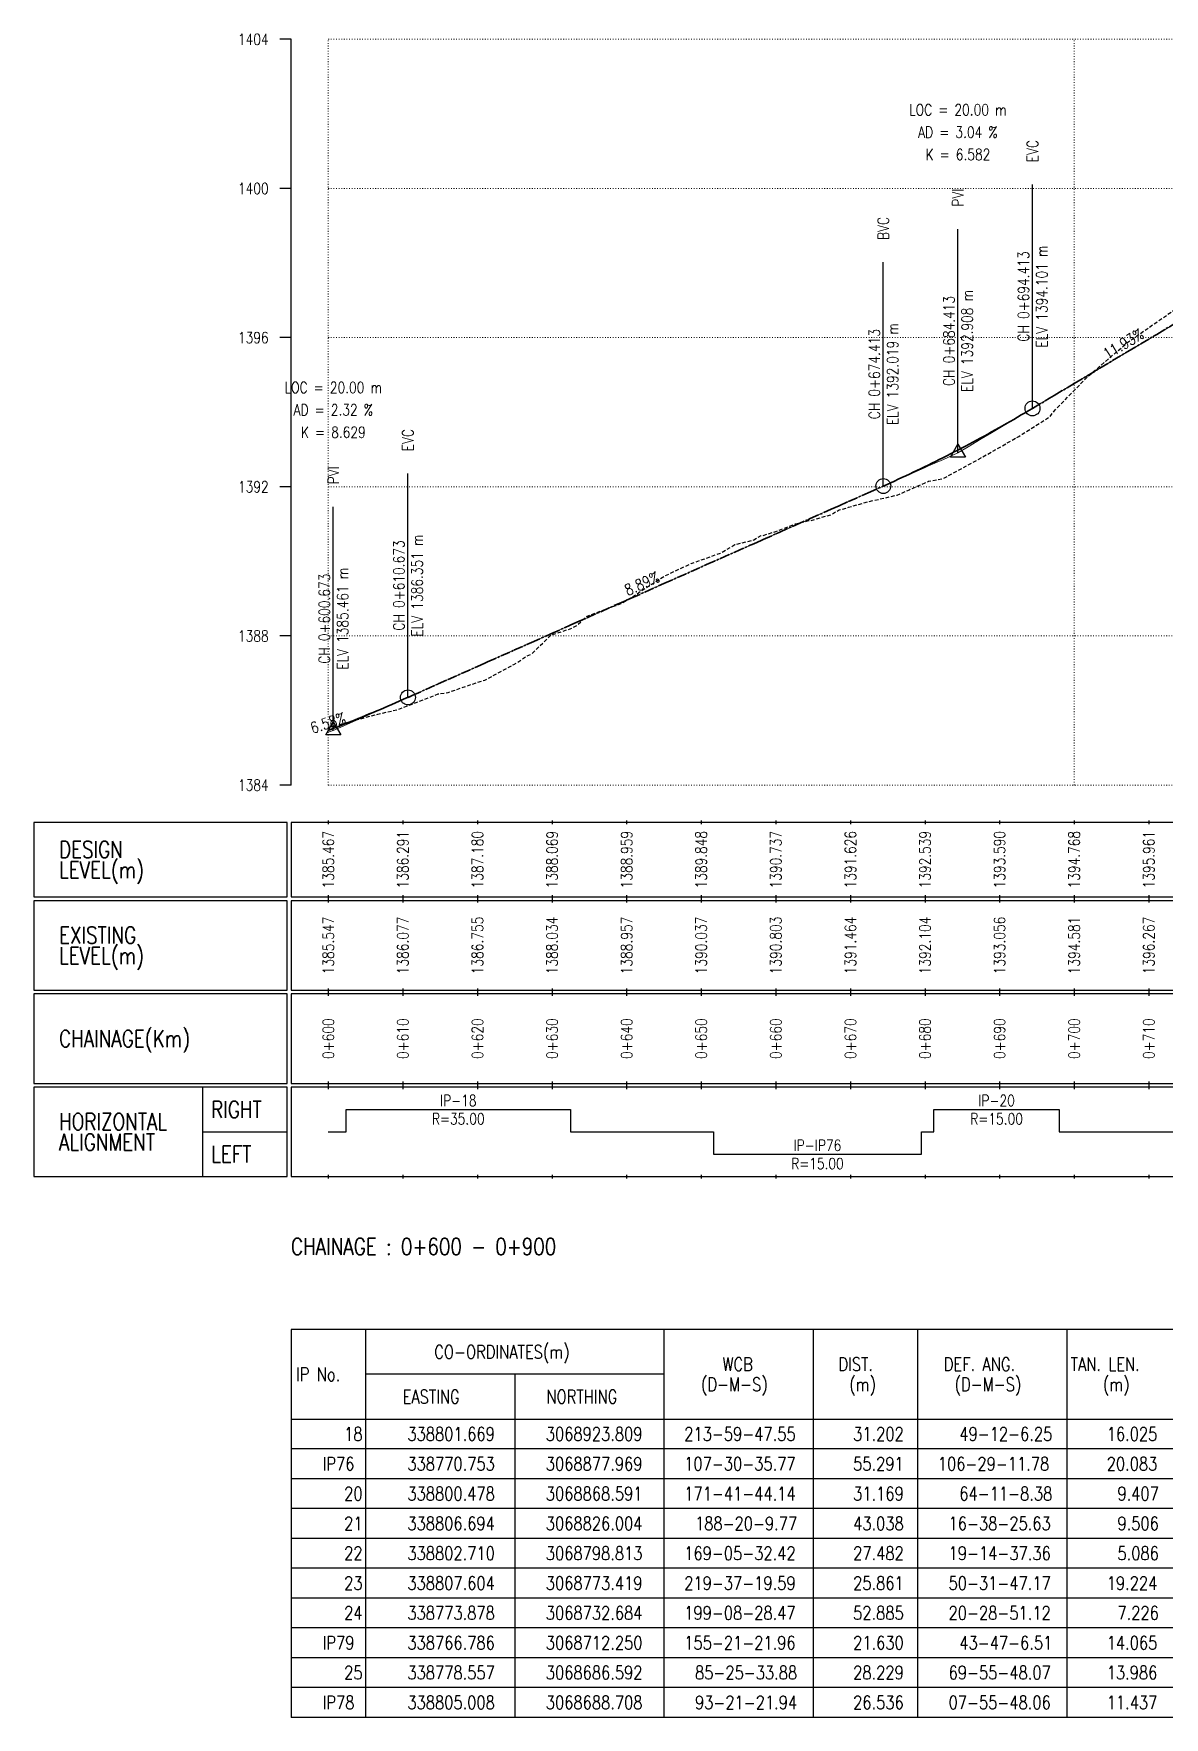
# Model space of a CAD drawing. Extents: x 337736 to 342003, y 3067251 to 3069533.
# Drawn here: x 338736.4 to 338888, y 3067262.7 to 3067488.5 of the extents above; entities that cross this region are included whole.
import ezdxf
from ezdxf.enums import TextEntityAlignment as Align

# ---------------------------------------------------------------- set-up
doc = ezdxf.new("R2010")
doc.units = 0
doc.header["$MEASUREMENT"] = 0
for name, pattern in [('Center', [2, 1.25, -0.25, 0.25, -0.25]), ('Dashed', [0.75, 0.5, -0.25]), ('Dot', [0.25, 0, -0.25])]:
    doc.linetypes.add(name, pattern=pattern)
for name, color, linetype, lineweight in [('Chainage Range', 7, 'Continuous', 25), ('Grids', 9, 'Dot', 13), ('Vertical Alignment', 5, 'Center', 30), ('VIP Line', 2, 'Continuous', 5)]:
    doc.layers.add(name, color=color, linetype=linetype, lineweight=lineweight)
for name, color, linetype in [('Chainage_TXT', 7, 'Continuous'), ('DesignRL_TXT', 5, 'Continuous'), ('ExistRL_TXT', 3, 'Continuous'), ('GL', 3, 'Dashed'), ('Grade Text', 7, 'Continuous'), ('HC_Data', 7, 'Continuous'), ('Horizontal Alignment', 7, 'Continuous'), ('Scale Line', 1, 'Continuous'), ('Title Box Text', 7, 'Continuous'), ('TitleBox', 7, 'Continuous'), ('VIP Mark', 7, 'Continuous')]:
    doc.layers.add(name, color=color, linetype=linetype)
doc.styles.get("Standard").update_dxf_attribs({"font": 'simplex.shx'})

msp = doc.modelspace()

# ---------------------------------------------------------------- linework, layer by layer
at = {"layer": 'GL', "flags": 128}
msp.add_lwpolyline([(338775.87, 3067395.47), (338776.54, 3067395.65), (338777.57, 3067395.92), (338778.86, 3067396.28), (338782.49, 3067397.24), (338785.23, 3067397.87), (338787.12, 3067398.6), (338790.59, 3067399.95), (338791.92, 3067400.15), (338795.87, 3067401.51), (338796.84, 3067401.81), (338797.23, 3067401.99), (338800.75, 3067403.9), (338802.5, 3067405.03), (338803.1, 3067405.29), (338805.71, 3067407.85), (338808.3, 3067408.68), (338809.21, 3067409.15), (338810.56, 3067410.4), (338815.17, 3067412.1), (338815.79, 3067412.48), (338815.87, 3067412.52), (338816.49, 3067412.89), (338820.86, 3067415.72), (338824.5, 3067417.43), (338826.59, 3067418.17), (338828.46, 3067418.85), (338830.39, 3067419.97), (338832.9, 3067420.61), (338833.89, 3067421.19), (338834.17, 3067421.21), (338835.87, 3067421.75), (338836.3, 3067421.89), (338838.52, 3067422.75), (338840.24, 3067423.19), (338840.46, 3067423.19), (338843.3, 3067424), (338844.36, 3067424.63), (338845.62, 3067424.98), (338848.24, 3067425.73), (338850.41, 3067426.22), (338852.13, 3067426.62), (338853.78, 3067427.34), (338855.87, 3067428.26), (338856.36, 3067428.47), (338858.33, 3067428.84), (338860.28, 3067429.91), (338861.66, 3067430.66), (338863.4, 3067431.63), (338864.77, 3067432.38), (338868.44, 3067434.49), (338868.9, 3067434.77), (338872.58, 3067437.09), (338873.2, 3067437.89), (338875.87, 3067440.64), (338877.59, 3067442.41), (338883.07, 3067447.12), (338886.93, 3067449.81), (338894.48, 3067455.05), (338895.87, 3067455.84), (338897.74, 3067456.88), (338901.28, 3067458.41), (338902.29, 3067459.31), (338905.85, 3067462.78)], dxfattribs=at)
at = {"layer": 'Grids'}
for p, q in [((338775.87, 3067487.73), (339075.87, 3067487.73)), ((338775.87, 3067387.73), (338775.87, 3067487.73)), ((338875.87, 3067387.73), (338875.87, 3067487.73)), ((338775.87, 3067467.73), (339075.87, 3067467.73)), ((338775.87, 3067447.73), (339075.87, 3067447.73)), ((338775.87, 3067427.73), (339075.87, 3067427.73)), ((338775.87, 3067407.73), (339075.87, 3067407.73)), ((338775.87, 3067387.73), (339075.87, 3067387.73))]:
    msp.add_line(p, q, dxfattribs=at)
at = {"layer": 'HC_Data'}
for p, q in [((338780.87, 3067314.73), (338780.87, 3067302.73)), ((338820.87, 3067314.73), (338820.87, 3067302.73)), ((338840.87, 3067314.73), (338840.87, 3067302.73)), ((338854.87, 3067314.73), (338854.87, 3067302.73)), ((338874.87, 3067314.73), (338874.87, 3067302.73)), ((338820.87, 3067308.73), (338780.87, 3067308.73)), ((338800.87, 3067308.73), (338800.87, 3067302.73)), ((338770.87, 3067302.73), (338770.87, 3067262.73)), ((338780.87, 3067302.73), (338780.87, 3067262.73)), ((338800.87, 3067302.73), (338800.87, 3067262.73)), ((338820.87, 3067302.73), (338820.87, 3067262.73)), ((338840.87, 3067302.73), (338840.87, 3067262.73)), ((338854.87, 3067302.73), (338854.87, 3067262.73)), ((338874.87, 3067302.73), (338874.87, 3067262.73)), ((339002.87, 3067298.73), (338770.87, 3067298.73)), ((339002.87, 3067294.73), (338770.87, 3067294.73)), ((339002.87, 3067290.73), (338770.87, 3067290.73)), ((339002.87, 3067286.73), (338770.87, 3067286.73)), ((339002.87, 3067282.73), (338770.87, 3067282.73)), ((339002.87, 3067278.73), (338770.87, 3067278.73)), ((339002.87, 3067274.73), (338770.87, 3067274.73)), ((339002.87, 3067270.73), (338770.87, 3067270.73)), ((339002.87, 3067266.73), (338770.87, 3067266.73)), ((339002.87, 3067262.73), (338770.87, 3067262.73))]:
    msp.add_line(p, q, dxfattribs=at)
msp.add_lwpolyline([(338770.87, 3067314.73), (338770.87, 3067302.73), (339002.87, 3067302.73), (339002.87, 3067314.73), (338770.87, 3067314.73)], dxfattribs=at)
at = {"layer": 'Horizontal Alignment'}
msp.add_lwpolyline([(338775.87, 3067341.23), (338778.27, 3067341.23), (338778.27, 3067344.23), (338808.33, 3067344.23), (338808.33, 3067341.23), (338827.51, 3067341.23), (338827.51, 3067338.23), (338855.39, 3067338.23), (338855.39, 3067341.23), (338857.07, 3067341.23), (338857.07, 3067344.23), (338873.87, 3067344.23), (338873.87, 3067341.23), (338898, 3067341.23)], dxfattribs=at)
at = {"layer": 'Scale Line'}
for p, q in [((338770.87, 3067487.73), (338769.37, 3067487.73)), ((338770.87, 3067387.73), (338770.87, 3067487.73)), ((338770.87, 3067467.73), (338769.37, 3067467.73)), ((338770.87, 3067447.73), (338769.37, 3067447.73)), ((338770.87, 3067427.73), (338769.37, 3067427.73)), ((338770.87, 3067407.73), (338769.37, 3067407.73)), ((338770.87, 3067387.73), (338769.37, 3067387.73))]:
    msp.add_line(p, q, dxfattribs=at)
at = {"layer": 'TitleBox'}
for p, q in [((338775.87, 3067382.98), (338775.87, 3067382.48)), ((338785.87, 3067382.98), (338785.87, 3067382.48)), ((338795.87, 3067382.98), (338795.87, 3067382.48)), ((338805.87, 3067382.98), (338805.87, 3067382.48)), ((338815.87, 3067382.98), (338815.87, 3067382.48)), ((338825.87, 3067382.98), (338825.87, 3067382.48)), ((338835.87, 3067382.98), (338835.87, 3067382.48)), ((338845.87, 3067382.98), (338845.87, 3067382.48)), ((338855.87, 3067382.98), (338855.87, 3067382.48)), ((338865.87, 3067382.98), (338865.87, 3067382.48)), ((338875.87, 3067382.98), (338875.87, 3067382.48)), ((338885.87, 3067382.98), (338885.87, 3067382.48)), ((338775.87, 3067372.98), (338775.87, 3067372.48)), ((338775.87, 3067372.48), (338775.87, 3067371.98)), ((338785.87, 3067372.98), (338785.87, 3067372.48)), ((338785.87, 3067372.48), (338785.87, 3067371.98)), ((338795.87, 3067372.98), (338795.87, 3067372.48)), ((338795.87, 3067372.48), (338795.87, 3067371.98)), ((338805.87, 3067372.98), (338805.87, 3067372.48)), ((338805.87, 3067372.48), (338805.87, 3067371.98)), ((338815.87, 3067372.98), (338815.87, 3067372.48)), ((338815.87, 3067372.48), (338815.87, 3067371.98)), ((338825.87, 3067372.98), (338825.87, 3067372.48)), ((338825.87, 3067372.48), (338825.87, 3067371.98)), ((338835.87, 3067372.98), (338835.87, 3067372.48)), ((338835.87, 3067372.48), (338835.87, 3067371.98)), ((338845.87, 3067372.98), (338845.87, 3067372.48)), ((338845.87, 3067372.48), (338845.87, 3067371.98)), ((338855.87, 3067372.98), (338855.87, 3067372.48)), ((338855.87, 3067372.48), (338855.87, 3067371.98)), ((338865.87, 3067372.98), (338865.87, 3067372.48)), ((338865.87, 3067372.48), (338865.87, 3067371.98)), ((338875.87, 3067372.98), (338875.87, 3067372.48)), ((338875.87, 3067372.48), (338875.87, 3067371.98)), ((338885.87, 3067372.98), (338885.87, 3067372.48)), ((338885.87, 3067372.48), (338885.87, 3067371.98)), ((338775.87, 3067360.48), (338775.87, 3067359.98)), ((338785.87, 3067360.48), (338785.87, 3067359.98)), ((338795.87, 3067360.48), (338795.87, 3067359.98)), ((338805.87, 3067360.48), (338805.87, 3067359.98)), ((338815.87, 3067360.48), (338815.87, 3067359.98)), ((338825.87, 3067360.48), (338825.87, 3067359.98)), ((338835.87, 3067360.48), (338835.87, 3067359.98)), ((338845.87, 3067360.48), (338845.87, 3067359.98)), ((338855.87, 3067360.48), (338855.87, 3067359.98)), ((338865.87, 3067360.48), (338865.87, 3067359.98)), ((338875.87, 3067360.48), (338875.87, 3067359.98)), ((338885.87, 3067360.48), (338885.87, 3067359.98)), ((338775.87, 3067359.98), (338775.87, 3067359.48)), ((338785.87, 3067359.98), (338785.87, 3067359.48)), ((338795.87, 3067359.98), (338795.87, 3067359.48)), ((338805.87, 3067359.98), (338805.87, 3067359.48)), ((338815.87, 3067359.98), (338815.87, 3067359.48)), ((338825.87, 3067359.98), (338825.87, 3067359.48)), ((338835.87, 3067359.98), (338835.87, 3067359.48)), ((338845.87, 3067359.98), (338845.87, 3067359.48)), ((338855.87, 3067359.98), (338855.87, 3067359.48)), ((338865.87, 3067359.98), (338865.87, 3067359.48)), ((338875.87, 3067359.98), (338875.87, 3067359.48)), ((338885.87, 3067359.98), (338885.87, 3067359.48)), ((338759.04, 3067335.23), (338759.04, 3067347.23)), ((338775.87, 3067347.98), (338775.87, 3067347.48)), ((338775.87, 3067347.48), (338775.87, 3067346.98)), ((338785.87, 3067347.98), (338785.87, 3067347.48)), ((338785.87, 3067347.48), (338785.87, 3067346.98)), ((338795.87, 3067347.98), (338795.87, 3067347.48)), ((338795.87, 3067347.48), (338795.87, 3067346.98)), ((338805.87, 3067347.98), (338805.87, 3067347.48)), ((338805.87, 3067347.48), (338805.87, 3067346.98)), ((338815.87, 3067347.98), (338815.87, 3067347.48)), ((338815.87, 3067347.48), (338815.87, 3067346.98)), ((338825.87, 3067347.98), (338825.87, 3067347.48)), ((338825.87, 3067347.48), (338825.87, 3067346.98)), ((338835.87, 3067347.98), (338835.87, 3067347.48)), ((338835.87, 3067347.48), (338835.87, 3067346.98)), ((338845.87, 3067347.98), (338845.87, 3067347.48)), ((338845.87, 3067347.48), (338845.87, 3067346.98)), ((338855.87, 3067347.98), (338855.87, 3067347.48)), ((338855.87, 3067347.48), (338855.87, 3067346.98)), ((338865.87, 3067347.98), (338865.87, 3067347.48)), ((338865.87, 3067347.48), (338865.87, 3067346.98)), ((338875.87, 3067347.98), (338875.87, 3067347.48)), ((338875.87, 3067347.48), (338875.87, 3067346.98)), ((338885.87, 3067347.98), (338885.87, 3067347.48)), ((338885.87, 3067347.48), (338885.87, 3067346.98)), ((338759.04, 3067341.23), (338770.37, 3067341.23)), ((338775.87, 3067335.48), (338775.87, 3067334.98)), ((338785.87, 3067335.48), (338785.87, 3067334.98)), ((338795.87, 3067335.48), (338795.87, 3067334.98)), ((338805.87, 3067335.48), (338805.87, 3067334.98)), ((338815.87, 3067335.48), (338815.87, 3067334.98)), ((338825.87, 3067335.48), (338825.87, 3067334.98)), ((338835.87, 3067335.48), (338835.87, 3067334.98)), ((338845.87, 3067335.48), (338845.87, 3067334.98)), ((338855.87, 3067335.48), (338855.87, 3067334.98)), ((338865.87, 3067335.48), (338865.87, 3067334.98)), ((338875.87, 3067335.48), (338875.87, 3067334.98)), ((338885.87, 3067335.48), (338885.87, 3067334.98))]:
    msp.add_line(p, q, dxfattribs=at)
for points in [[(338770.37, 3067382.73), (338736.37, 3067382.73), (338736.37, 3067372.73), (338770.37, 3067372.73)], [(338770.87, 3067372.73), (339080.87, 3067372.73), (339080.87, 3067382.73), (338770.87, 3067382.73)], [(338770.37, 3067372.23), (338736.37, 3067372.23), (338736.37, 3067360.23), (338770.37, 3067360.23)], [(338770.87, 3067360.23), (339080.87, 3067360.23), (339080.87, 3067372.23), (338770.87, 3067372.23)], [(338770.37, 3067359.73), (338736.37, 3067359.73), (338736.37, 3067347.73), (338770.37, 3067347.73)], [(338770.87, 3067347.73), (339080.87, 3067347.73), (339080.87, 3067359.73), (338770.87, 3067359.73)], [(338770.37, 3067347.23), (338736.37, 3067347.23), (338736.37, 3067335.23), (338770.37, 3067335.23)], [(338770.87, 3067335.23), (339080.87, 3067335.23), (339080.87, 3067347.23), (338770.87, 3067347.23)]]:
    msp.add_lwpolyline(points, close=True, dxfattribs=at)
at = {"layer": 'Vertical Alignment'}
msp.add_lwpolyline([(338775.87, 3067395.07), (338776.37, 3067395.26), (338776.87, 3067395.46), (338777.37, 3067395.65), (338777.87, 3067395.85), (338778.37, 3067396.05), (338778.87, 3067396.25), (338779.37, 3067396.45), (338779.87, 3067396.65), (338780.37, 3067396.85), (338780.87, 3067397.06), (338781.37, 3067397.27), (338781.87, 3067397.47), (338782.37, 3067397.68), (338782.87, 3067397.89), (338783.37, 3067398.11), (338783.87, 3067398.32), (338784.37, 3067398.54), (338784.87, 3067398.75), (338785.37, 3067398.97), (338785.87, 3067399.19), (338786.37, 3067399.41), (338786.87, 3067399.63), (338786.54, 3067399.49), (338787.12, 3067399.74), (338790.59, 3067401.29), (338791.92, 3067401.88), (338795.87, 3067403.64), (338796.84, 3067404.07), (338797.23, 3067404.24), (338800.75, 3067405.81), (338802.5, 3067406.59), (338803.1, 3067406.85), (338805.71, 3067408.01), (338808.3, 3067409.16), (338809.21, 3067409.57), (338810.56, 3067410.17), (338815.17, 3067412.22), (338815.79, 3067412.49), (338815.87, 3067412.53), (338816.49, 3067412.8), (338820.86, 3067414.75), (338824.5, 3067416.36), (338826.59, 3067417.29), (338828.46, 3067418.13), (338830.39, 3067418.98), (338832.9, 3067420.1), (338833.89, 3067420.54), (338834.17, 3067420.67), (338835.87, 3067421.42), (338836.3, 3067421.61), (338838.52, 3067422.6), (338840.24, 3067423.36), (338840.46, 3067423.46), (338843.3, 3067424.72), (338844.36, 3067425.19), (338845.62, 3067425.76), (338848.24, 3067426.92), (338850.28, 3067427.83), (338850.78, 3067428.05), (338851.28, 3067428.28), (338851.78, 3067428.5), (338852.28, 3067428.73), (338852.78, 3067428.96), (338853.28, 3067429.2), (338853.78, 3067429.43), (338854.28, 3067429.67), (338854.78, 3067429.91), (338855.28, 3067430.15), (338855.78, 3067430.39), (338856.28, 3067430.63), (338856.78, 3067430.88), (338857.28, 3067431.13), (338857.78, 3067431.38), (338858.28, 3067431.63), (338858.78, 3067431.88), (338859.28, 3067432.14), (338859.78, 3067432.4), (338860.28, 3067432.66), (338860.78, 3067432.92), (338861.28, 3067433.18), (338861.78, 3067433.44), (338862.28, 3067433.71), (338862.78, 3067433.98), (338863.28, 3067434.25), (338863.78, 3067434.52), (338864.28, 3067434.8), (338864.78, 3067435.08), (338865.28, 3067435.35), (338865.78, 3067435.63), (338866.28, 3067435.92), (338866.78, 3067436.2), (338867.28, 3067436.49), (338867.78, 3067436.77), (338868.28, 3067437.06), (338868.78, 3067437.36), (338869.28, 3067437.65), (338869.78, 3067437.94), (338870.28, 3067438.24), (338870.28, 3067438.24), (338872.58, 3067439.61), (338873.2, 3067439.98), (338875.87, 3067441.57), (338877.59, 3067442.6), (338883.07, 3067445.87), (338886.93, 3067448.17), (338894.48, 3067452.67)], dxfattribs=at)
at = {"layer": 'VIP Line'}
msp.add_lwpolyline([(338775.87, 3067394.82), (338776.54, 3067395.04), (338777.57, 3067395.5), (338778.86, 3067396.07), (338782.49, 3067397.69), (338785.23, 3067398.9), (338787.12, 3067399.74), (338790.59, 3067401.29), (338791.92, 3067401.88), (338795.87, 3067403.64), (338796.84, 3067404.07), (338797.23, 3067404.24), (338800.75, 3067405.81), (338802.5, 3067406.59), (338803.1, 3067406.85), (338805.71, 3067408.01), (338808.3, 3067409.16), (338809.21, 3067409.57), (338810.56, 3067410.17), (338815.17, 3067412.22), (338815.79, 3067412.49), (338815.87, 3067412.53), (338816.49, 3067412.8), (338820.86, 3067414.75), (338824.5, 3067416.36), (338826.59, 3067417.29), (338828.46, 3067418.13), (338830.39, 3067418.98), (338832.9, 3067420.1), (338833.89, 3067420.54), (338834.17, 3067420.67), (338835.87, 3067421.42), (338836.3, 3067421.61), (338838.52, 3067422.6), (338840.24, 3067423.36), (338840.46, 3067423.46), (338843.3, 3067424.72), (338844.36, 3067425.19), (338845.62, 3067425.76), (338848.24, 3067426.92), (338850.41, 3067427.88), (338852.13, 3067428.65), (338853.78, 3067429.38), (338855.87, 3067430.31), (338856.36, 3067430.53), (338858.33, 3067431.41), (338860.28, 3067432.28), (338861.66, 3067433.1), (338863.4, 3067434.14), (338864.77, 3067434.95), (338868.44, 3067437.14), (338868.9, 3067437.41), (338872.58, 3067439.61), (338873.2, 3067439.98), (338875.87, 3067441.57), (338877.59, 3067442.6), (338883.07, 3067445.87), (338886.93, 3067448.17), (338894.48, 3067452.67)], dxfattribs=at)
at = {"layer": 'VIP Mark'}
for p, q in [((338870.28, 3067438.24), (338870.28, 3067468.24)), ((338860.28, 3067432.28), (338860.28, 3067462.28)), ((338850.28, 3067427.83), (338850.28, 3067457.83)), ((338786.54, 3067399.49), (338786.54, 3067429.49)), ((338776.54, 3067395.04), (338776.54, 3067425.04))]:
    msp.add_line(p, q, dxfattribs=at)
for points in [[(338859.28, 3067431.7), (338860.28, 3067433.43), (338861.28, 3067431.7), (338859.28, 3067431.7)], [(338775.54, 3067394.46), (338776.54, 3067396.2), (338777.54, 3067394.46), (338775.54, 3067394.46)]]:
    msp.add_lwpolyline(points, dxfattribs=at)
for centre in [(338870.28, 3067438.24), (338850.28, 3067427.83), (338786.54, 3067399.49)]:
    msp.add_circle(centre, 1, dxfattribs=at)

# ---------------------------------------------------------------- texts
at = {"width": 0.8}
for s, p in [('1404', (338767.87, 3067487.73)), ('1400', (338767.87, 3067467.73)), ('1396', (338767.87, 3067447.73)), ('1392', (338767.87, 3067427.73)), ('1388', (338767.87, 3067407.73)), ('1384', (338767.87, 3067387.73))]:
    msp.add_text(s, height=1.5, dxfattribs=at).set_placement(p, align=Align.MIDDLE_RIGHT)
at = {"layer": 'Chainage Range', "width": 0.8}
msp.add_text('CHAINAGE : 0+600 - 0+900', height=2.25, dxfattribs=at).set_placement((338770.87, 3067324.73))
at = {"layer": 'Chainage_TXT', "width": 0.8}
for s, p in [('0+600', (338775.87, 3067353.73)), ('0+610', (338785.87, 3067353.73)), ('0+620', (338795.87, 3067353.73)), ('0+630', (338805.87, 3067353.73)), ('0+640', (338815.87, 3067353.73)), ('0+650', (338825.87, 3067353.73)), ('0+660', (338835.87, 3067353.73)), ('0+670', (338845.87, 3067353.73)), ('0+680', (338855.87, 3067353.73)), ('0+690', (338865.87, 3067353.73)), ('0+700', (338875.87, 3067353.73)), ('0+710', (338885.87, 3067353.73))]:
    msp.add_text(s, height=1.5, rotation=90, dxfattribs=at).set_placement(p, align=Align.MIDDLE_CENTER)
at = {"layer": 'DesignRL_TXT', "width": 0.8}
for s, p in [('1385.467', (338775.87, 3067377.73)), ('1386.291', (338785.87, 3067377.73)), ('1387.180', (338795.87, 3067377.73)), ('1388.069', (338805.87, 3067377.73)), ('1388.959', (338815.87, 3067377.73)), ('1389.848', (338825.87, 3067377.73)), ('1390.737', (338835.87, 3067377.73)), ('1391.626', (338845.87, 3067377.73)), ('1392.539', (338855.87, 3067377.73)), ('1393.590', (338865.87, 3067377.73)), ('1394.768', (338875.87, 3067377.73)), ('1395.961', (338885.87, 3067377.73))]:
    msp.add_text(s, height=1.5, rotation=90, dxfattribs=at).set_placement(p, align=Align.MIDDLE_CENTER)
at = {"layer": 'ExistRL_TXT', "width": 0.8}
for s, p in [('1385.547', (338775.87, 3067366.23)), ('1386.077', (338785.87, 3067366.23)), ('1386.755', (338795.87, 3067366.23)), ('1388.034', (338805.87, 3067366.23)), ('1388.957', (338815.87, 3067366.23)), ('1390.037', (338825.87, 3067366.23)), ('1390.803', (338835.87, 3067366.23)), ('1391.464', (338845.87, 3067366.23)), ('1392.104', (338855.87, 3067366.23)), ('1393.056', (338865.87, 3067366.23)), ('1394.581', (338875.87, 3067366.23)), ('1396.267', (338885.87, 3067366.23))]:
    msp.add_text(s, height=1.5, rotation=90, dxfattribs=at).set_placement(p, align=Align.MIDDLE_CENTER)
at = {"layer": 'Grade Text', "width": 0.8}
for s, rotation, p in [('11.93%', 30.8189, (338883.07, 3067445.87)), ('8.89%', 23.9718, (338818.41, 3067413.66)), ('6.58%', 18.1983, (338776.21, 3067394.93))]:
    msp.add_text(s, height=1.5, rotation=rotation, dxfattribs=at).set_placement(p, align=Align.BOTTOM_CENTER)
at = {"layer": 'HC_Data', "width": 0.8}
for s, p in [('CO-ORDINATES(m)', (338790.07, 3067310.83)), ('WCB', (338828.71, 3067309.18)), ('DIST.', (338844.27, 3067309.18)), ('DEF. ANG.', (338858.39, 3067309.18)), ('TAN. LEN.', (338875.39, 3067309.18)), ('IP No.', (338771.55, 3067307.83)), ('(D-M-S)', (338825.83, 3067306.48)), ('(m)', (338845.71, 3067306.48)), ('(D-M-S)', (338859.83, 3067306.48)), ('(m)', (338879.71, 3067306.48)), ('EASTING', (338785.83, 3067304.83)), ('NORTHING', (338805.11, 3067304.83)), ('18', (338777.99, 3067299.83)), ('338801.669', (338786.47, 3067299.83)), ('3068923.809', (338805.03, 3067299.83)), ('213-59-47.55', (338823.59, 3067299.83)), ('31.202', (338846.23, 3067299.83)), ('49-12-6.25', (338860.47, 3067299.83)), ('16.025', (338880.23, 3067299.83)), ('IP76', (338775.11, 3067295.83)), ('338770.753', (338786.47, 3067295.83)), ('3068877.969', (338805.03, 3067295.83)), ('107-30-35.77', (338823.59, 3067295.83)), ('55.291', (338846.23, 3067295.83)), ('106-29-11.78', (338857.59, 3067295.83)), ('20.083', (338880.23, 3067295.83)), ('20', (338777.99, 3067291.83)), ('338800.478', (338786.47, 3067291.83)), ('3068868.591', (338805.03, 3067291.83)), ('171-41-44.14', (338823.59, 3067291.83)), ('31.169', (338846.23, 3067291.83)), ('64-11-8.38', (338860.47, 3067291.83)), ('9.407', (338881.67, 3067291.83)), ('21', (338777.99, 3067287.83)), ('338806.694', (338786.47, 3067287.83)), ('3068826.004', (338805.03, 3067287.83)), ('188-20-9.77', (338825.03, 3067287.83)), ('43.038', (338846.23, 3067287.83)), ('16-38-25.63', (338859.03, 3067287.83)), ('9.506', (338881.67, 3067287.83)), ('22', (338777.99, 3067283.83)), ('338802.710', (338786.47, 3067283.83)), ('3068798.813', (338805.03, 3067283.83)), ('169-05-32.42', (338823.59, 3067283.83)), ('27.482', (338846.23, 3067283.83)), ('19-14-37.36', (338859.03, 3067283.83)), ('5.086', (338881.67, 3067283.83)), ('23', (338777.99, 3067279.83)), ('338807.604', (338786.47, 3067279.83)), ('3068773.419', (338805.03, 3067279.83)), ('219-37-19.59', (338823.59, 3067279.83)), ('25.861', (338846.23, 3067279.83)), ('50-31-47.17', (338859.03, 3067279.83)), ('19.224', (338880.23, 3067279.83)), ('24', (338777.99, 3067275.83)), ('338773.878', (338786.47, 3067275.83)), ('3068732.684', (338805.03, 3067275.83)), ('199-08-28.47', (338823.59, 3067275.83)), ('52.885', (338846.23, 3067275.83)), ('20-28-51.12', (338859.03, 3067275.83)), ('7.226', (338881.67, 3067275.83)), ('IP79', (338775.11, 3067271.83)), ('338766.786', (338786.47, 3067271.83)), ('3068712.250', (338805.03, 3067271.83)), ('155-21-21.96', (338823.59, 3067271.83)), ('21.630', (338846.23, 3067271.83)), ('43-47-6.51', (338860.47, 3067271.83)), ('14.065', (338880.23, 3067271.83)), ('25', (338777.99, 3067267.83)), ('338778.557', (338786.47, 3067267.83)), ('3068686.592', (338805.03, 3067267.83)), ('85-25-33.88', (338825.03, 3067267.83)), ('28.229', (338846.23, 3067267.83)), ('69-55-48.07', (338859.03, 3067267.83)), ('13.986', (338880.23, 3067267.83)), ('IP78', (338775.11, 3067263.83)), ('338805.008', (338786.47, 3067263.83)), ('3068688.708', (338805.03, 3067263.83)), ('93-21-21.94', (338825.03, 3067263.83)), ('26.536', (338846.23, 3067263.83)), ('07-55-48.06', (338859.03, 3067263.83)), ('11.437', (338880.23, 3067263.83))]:
    msp.add_text(s, height=1.8, dxfattribs=at).set_placement(p)
at = {"layer": 'Horizontal Alignment', "width": 0.8}
for s, p in [('IP-18', (338793.3, 3067344.23)), ('IP-20', (338865.47, 3067344.23)), ('IP-IP76', (338841.45, 3067338.23))]:
    msp.add_text(s, height=1.5, dxfattribs=at).set_placement(p, align=Align.BOTTOM_CENTER)
for s, p in [('R=35.00', (338793.3, 3067343.73)), ('R=15.00', (338865.47, 3067343.73)), ('R=15.00', (338841.45, 3067337.73))]:
    msp.add_text(s, height=1.5, dxfattribs=at).set_placement(p, align=Align.TOP_CENTER)
at = {"layer": 'Title Box Text', "width": 0.8}
for s, p in [('DESIGN', (338739.77, 3067377.98)), ('LEVEL(m)', (338739.77, 3067375.23)), ('EXISTING', (338739.77, 3067366.48)), ('LEVEL(m)', (338739.77, 3067363.73)), ('CHAINAGE(Km)', (338739.77, 3067352.61)), ('RIGHT', (338760.17, 3067343.11)), ('HORIZONTAL', (338739.77, 3067341.48)), ('ALIGNMENT', (338739.77, 3067338.73)), ('LEFT', (338760.17, 3067337.11))]:
    msp.add_text(s, height=2.25, dxfattribs=at).set_placement(p)
at = {"layer": 'VIP Mark', "width": 0.8}
for s, p in [('LOC = 20.00 m', (338860.28, 3067478.28)), ('AD = 3.04 %', (338860.28, 3067475.28)), ('K = 6.582', (338860.28, 3067472.28)), ('LOC = 20.00 m', (338776.54, 3067441.04)), ('AD = 2.32 %', (338776.54, 3067438.04)), ('K = 8.629', (338776.54, 3067435.04))]:
    msp.add_text(s, height=1.5, dxfattribs=at).set_placement(p, align=Align.MIDDLE_CENTER)
for s, p in [('EVC', (338870.28, 3067471.24)), ('PVI', (338860.28, 3067465.28)), ('BVC', (338850.28, 3067460.83)), ('EVC', (338786.54, 3067432.49)), ('PVI', (338776.54, 3067428.04))]:
    msp.add_text(s, height=1.5, rotation=90, dxfattribs=at).set_placement(p, align=Align.MIDDLE_LEFT)
for s, p in [('ELV 1394.101 m', (338870.78, 3067453.24)), ('ELV 1392.908 m', (338860.78, 3067447.28)), ('ELV 1392.019 m', (338850.78, 3067442.83)), ('ELV 1386.351 m', (338787.04, 3067414.49)), ('ELV 1385.461 m', (338777.04, 3067410.04))]:
    msp.add_text(s, height=1.5, rotation=90, dxfattribs=at).set_placement(p, align=Align.TOP_CENTER)
for s, p in [('CH 0+694.413', (338870.28, 3067453.24)), ('CH 0+684.413', (338860.28, 3067447.28)), ('CH 0+674.413', (338850.28, 3067442.83)), ('CH 0+610.673', (338786.54, 3067414.49)), ('CH 0+600.673', (338776.54, 3067410.04))]:
    msp.add_text(s, height=1.5, rotation=90, dxfattribs=at).set_placement(p, align=Align.BOTTOM_CENTER)

doc.saveas('drawing.dxf')
